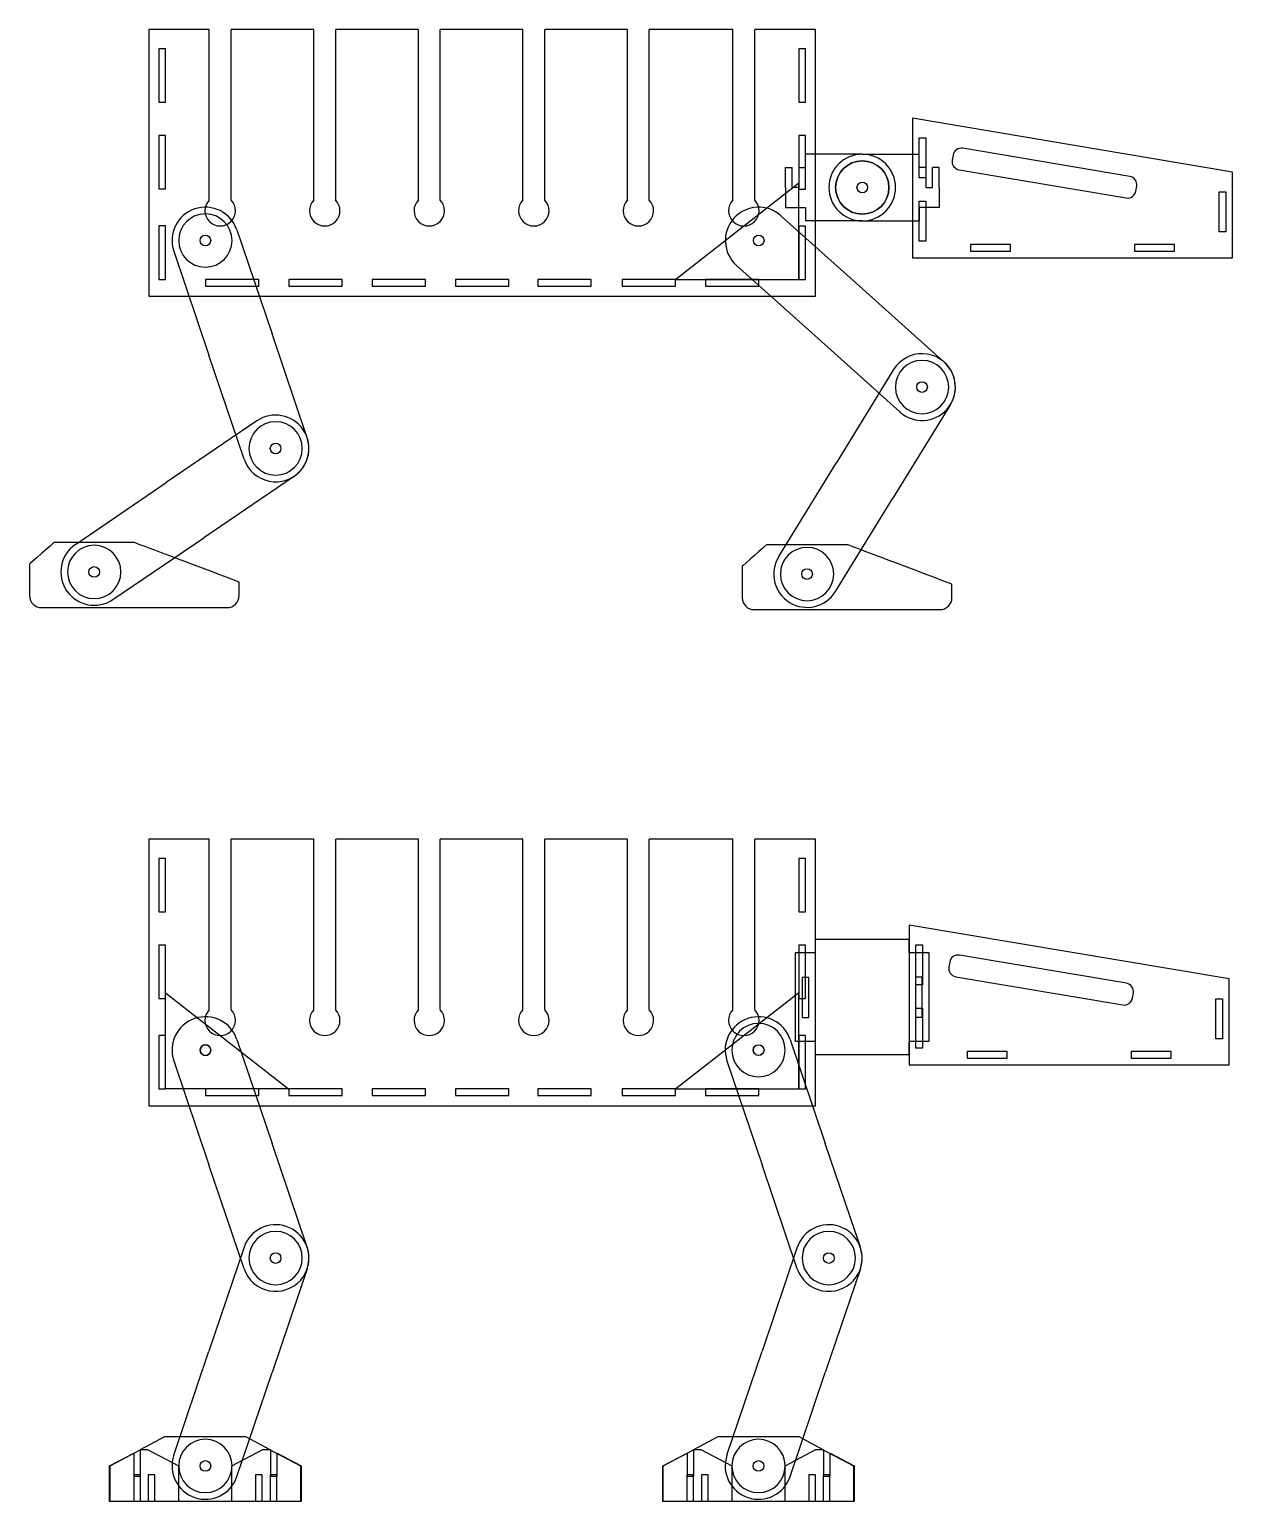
# Model space of a CAD drawing. Header units: centimetres. Extents: x 13 to 277, y -386 to -239.
# Drawn here: x 133.3 to 178.4, y -385.9 to -330.7 of the extents above; entities that cross this region are included whole.
import ezdxf

# ---------------------------------------------------------------- set-up
doc = ezdxf.new("R2010")
doc.units = ezdxf.units.CM
doc.header["$MEASUREMENT"] = 0
doc.layers.add('CAMADA_1', color=7, linetype='Continuous')

msp = doc.modelspace()

# ---------------------------------------------------------------- linework, layer by layer
at = {"color": 3}
msp.add_circle((164.519, -336.635), 0.2, dxfattribs=at)
msp.add_circle((164.519, -336.635), 0.2, dxfattribs=at)
at = {"color": 1}
for centre, start, end in [((133.735, -351.936), 181.0054, 270.3313), ((140.702, -351.936), 269.9352, 359.9997), ((160.467, -352.014), 181.0054, 270.3313), ((167.433, -352.013), 269.9352, 359.9997)]:
    msp.add_arc(centre, 0.448, start, end, dxfattribs=at)
at = {"layer": 'CAMADA_1', "color": 7}
for p, q in [((140.031, -337.107), (140.031, -330.709)), ((140.851, -337.107), (140.851, -330.709)), ((143.951, -337.107), (143.951, -330.709)), ((144.772, -337.107), (144.772, -330.709)), ((147.872, -337.107), (147.872, -330.709)), ((148.692, -337.107), (148.692, -330.709)), ((151.792, -337.107), (151.792, -330.709)), ((152.612, -337.107), (152.612, -330.709)), ((155.713, -337.107), (155.713, -330.709)), ((156.533, -337.107), (156.533, -330.709)), ((159.667, -337.107), (159.667, -330.709)), ((160.487, -337.107), (160.487, -330.709)), ((164.519, -335.385), (162.384, -335.385)), ((164.519, -335.385), (166.655, -335.385)), ((161.884, -336.635), (161.884, -335.885)), ((162.134, -335.885), (162.134, -336.635)), ((166.905, -335.885), (166.905, -336.635)), ((167.155, -336.635), (167.155, -335.885)), ((162.134, -336.635), (161.884, -336.635)), ((166.905, -336.635), (167.155, -336.635)), ((161.469, -337.692), (164.532, -340.439)), ((141.068, -338.222), (142.386, -342.12)), ((164.519, -337.885), (162.384, -337.885)), ((164.519, -337.885), (166.655, -337.885)), ((138.7, -339.023), (140.018, -342.921)), ((159.799, -339.553), (162.862, -342.3)), ((167.595, -343.186), (164.532, -340.439)), ((143.704, -346.017), (142.386, -342.12)), ((165.925, -345.047), (162.862, -342.3)), ((141.336, -346.818), (140.018, -342.921)), ((165.695, -343.462), (163.54, -346.966)), ((167.825, -344.772), (165.669, -348.276)), ((141.817, -345.384), (138.415, -347.7)), ((161.384, -350.471), (163.54, -346.966)), ((135.014, -350.015), (138.415, -347.7)), ((143.223, -347.451), (139.822, -349.766)), ((163.514, -351.781), (165.669, -348.276)), ((136.421, -352.081), (139.822, -349.766)), ((140.031, -367.459), (140.031, -361.061)), ((140.851, -367.459), (140.851, -361.061)), ((143.951, -367.459), (143.951, -361.061)), ((144.772, -367.459), (144.772, -361.061)), ((147.872, -367.459), (147.872, -361.061)), ((148.692, -367.459), (148.692, -361.061)), ((151.792, -367.459), (151.792, -361.061)), ((152.612, -367.459), (152.612, -361.061)), ((155.713, -367.459), (155.713, -361.061)), ((156.533, -367.459), (156.533, -361.061)), ((159.667, -367.459), (159.667, -361.061)), ((160.487, -367.459), (160.487, -361.061)), ((162.509, -366.255), (162.259, -366.255)), ((162.259, -366.255), (162.259, -367.755)), ((162.509, -367.755), (162.509, -366.255)), ((166.759, -366.242), (166.509, -366.242)), ((166.509, -366.242), (166.509, -367.742)), ((166.759, -367.742), (166.759, -366.242)), ((162.259, -367.755), (162.509, -367.755)), ((162.259, -367.755), (162.259, -367.755)), ((166.509, -367.742), (166.759, -367.742)), ((166.509, -367.742), (166.509, -367.742)), ((141.068, -368.574), (142.386, -372.472)), ((161.812, -368.574), (163.13, -372.472)), ((138.7, -369.375), (140.018, -373.273)), ((159.444, -369.375), (160.762, -373.273)), ((143.704, -376.369), (142.386, -372.472)), ((164.448, -376.369), (163.13, -372.472)), ((141.336, -377.17), (140.018, -373.273)), ((162.08, -377.17), (160.762, -373.273)), ((141.336, -376.369), (140.018, -380.267)), ((162.08, -376.369), (160.762, -380.267)), ((143.704, -377.17), (142.386, -381.068)), ((164.448, -377.17), (163.13, -381.068)), ((138.7, -384.164), (140.018, -380.267)), ((159.444, -384.164), (160.762, -380.267)), ((141.068, -384.965), (142.386, -381.068)), ((161.812, -384.965), (163.13, -381.068))]:
    msp.add_line(p, q, dxfattribs=at)
for points in [[(140.031, -330.709), (137.759, -330.709), (137.759, -340.709), (162.759, -340.709), (162.759, -330.709), (160.487, -330.709)], [(143.951, -330.709), (140.851, -330.709)], [(147.872, -330.709), (144.772, -330.709)], [(151.792, -330.709), (148.692, -330.709)], [(155.713, -330.709), (152.612, -330.709)], [(159.667, -330.709), (156.533, -330.709)], [(140.031, -361.061), (137.759, -361.061), (137.759, -371.061), (162.759, -371.061), (162.759, -361.061), (160.487, -361.061)], [(143.951, -361.061), (140.851, -361.061)], [(147.872, -361.061), (144.772, -361.061)], [(151.792, -361.061), (148.692, -361.061)], [(155.713, -361.061), (152.612, -361.061)], [(159.667, -361.061), (156.533, -361.061)]]:
    msp.add_lwpolyline(points, dxfattribs=at)
for points in [[(166.905, -336.274), (166.655, -336.274), (166.655, -334.774), (166.905, -334.774), (166.905, -336.274)], [(166.905, -338.646), (166.655, -338.646), (166.655, -337.146), (166.905, -337.146), (166.905, -338.646)], [(178.155, -338.301), (177.905, -338.301), (177.905, -336.801), (178.155, -336.801), (178.155, -338.301)], [(139.884, -340.328), (141.884, -340.328), (141.884, -340.078), (139.884, -340.078), (139.884, -340.328)], [(143.009, -340.328), (145.009, -340.328), (145.009, -340.078), (143.009, -340.078), (143.009, -340.328)], [(146.134, -340.328), (148.134, -340.328), (148.134, -340.078), (146.134, -340.078), (146.134, -340.328)], [(149.259, -340.328), (151.259, -340.328), (151.259, -340.078), (149.259, -340.078), (149.259, -340.328)], [(152.347, -340.328), (154.347, -340.328), (154.347, -340.078), (152.347, -340.078), (152.347, -340.328)], [(155.509, -340.328), (157.509, -340.328), (157.509, -340.078), (155.509, -340.078), (155.509, -340.328)], [(155.509, -340.328), (157.509, -340.328), (157.509, -340.078), (155.509, -340.078), (155.509, -340.328)], [(158.634, -340.328), (160.634, -340.328), (160.634, -340.078), (158.634, -340.078), (158.634, -340.328)], [(166.78, -366.526), (166.53, -366.526), (166.53, -365.026), (166.78, -365.026), (166.78, -366.526)], [(166.78, -368.898), (166.53, -368.898), (166.53, -367.398), (166.78, -367.398), (166.78, -368.898)], [(178.03, -368.552), (177.78, -368.552), (177.78, -367.052), (178.03, -367.052), (178.03, -368.552)], [(139.884, -370.68), (141.884, -370.68), (141.884, -370.43), (139.884, -370.43), (139.884, -370.68)], [(143.009, -370.68), (145.009, -370.68), (145.009, -370.43), (143.009, -370.43), (143.009, -370.68)], [(146.134, -370.68), (148.134, -370.68), (148.134, -370.43), (146.134, -370.43), (146.134, -370.68)], [(149.259, -370.68), (151.259, -370.68), (151.259, -370.43), (149.259, -370.43), (149.259, -370.68)], [(152.347, -370.68), (154.347, -370.68), (154.347, -370.43), (152.347, -370.43), (152.347, -370.68)], [(155.509, -370.68), (157.509, -370.68), (157.509, -370.43), (155.509, -370.43), (155.509, -370.68)], [(158.634, -370.68), (160.634, -370.68), (160.634, -370.43), (158.634, -370.43), (158.634, -370.68)]]:
    msp.add_lwpolyline(points, close=True, dxfattribs=at)
for centre in [(164.519, -336.635), (164.519, -336.635), (139.884, -338.623), (160.634, -338.623), (166.76, -344.117), (166.76, -344.117), (142.52, -346.418), (142.52, -346.418), (135.717, -351.048), (135.717, -351.048), (162.449, -351.126), (162.449, -351.126), (139.884, -368.975), (160.628, -368.975), (142.52, -376.77), (142.52, -376.77), (163.264, -376.77), (163.264, -376.77), (139.884, -384.565), (160.628, -384.565)]:
    msp.add_circle(centre, 0.2, dxfattribs=at)
for centre, radius, start, end in [((164.519, -336.635), 1.25, 90, 270), ((164.519, -336.635), 1.25, 270, 90), ((140.441, -337.506), 0.572, 135.7961, 44.2039), ((144.361, -337.506), 0.572, 135.7961, 44.2039), ((148.282, -337.506), 0.572, 135.7961, 44.2039), ((152.202, -337.506), 0.572, 135.7961, 44.2039), ((156.123, -337.506), 0.572, 135.7961, 44.2039), ((160.077, -337.506), 0.572, 135.7961, 44.2039), ((139.884, -338.623), 1.25, 18.6829, 198.6829), ((160.634, -338.623), 1.25, 48.1128, 228.1128), ((166.76, -344.117), 1.25, 328.4077, 148.4077), ((166.76, -344.117), 1.25, 228.1128, 48.1128), ((142.52, -346.418), 1.25, 304.2413, 124.2413), ((142.52, -346.418), 1.25, 198.6829, 18.6829), ((135.717, -351.048), 1.25, 124.2413, 304.2413), ((162.449, -351.126), 1.25, 148.4077, 328.4077), ((140.441, -367.858), 0.572, 135.7961, 44.2039), ((144.361, -367.858), 0.572, 135.7961, 44.2039), ((148.282, -367.858), 0.572, 135.7961, 44.2039), ((152.202, -367.858), 0.572, 135.7961, 44.2039), ((156.123, -367.858), 0.572, 135.7961, 44.2039), ((160.077, -367.858), 0.572, 135.7961, 44.2039), ((139.884, -368.975), 1.25, 18.6829, 198.6829), ((160.628, -368.975), 1.25, 18.6829, 198.6829), ((142.52, -376.77), 1.25, 341.3171, 161.3171), ((163.264, -376.77), 1.25, 341.3171, 161.3171), ((142.52, -376.77), 1.25, 198.6829, 18.6829), ((163.264, -376.77), 1.25, 198.6829, 18.6829), ((139.884, -384.565), 1.25, 161.3171, 341.3171), ((160.628, -384.565), 1.25, 161.3171, 341.3171)]:
    msp.add_arc(centre, radius, start, end, dxfattribs=at)
at = {"layer": 'CAMADA_1', "color": 1}
for centre, major_axis in [((164.519, -336.635), (1, 0)), ((160.634, -338.623), (0, 0.2)), ((160.634, -368.975), (0, 0.2)), ((139.884, -384.565), (0, 0.2)), ((160.628, -384.565), (0, 0.2)), ((160.628, -384.565), (0, 0.2))]:
    msp.add_ellipse(centre, major_axis=major_axis, ratio=1, dxfattribs=at)
at = {"layer": 'CAMADA_1', "color": 1, "extrusion": (0, 0, -1)}
for centre, major_axis in [((164.519, -336.635), (-1, 0)), ((139.884, -338.623), (-1, 0)), ((166.76, -344.117), (-1, 0)), ((142.52, -346.418), (-1, 0)), ((135.717, -351.048), (-1, 0)), ((162.449, -351.126), (-1, 0)), ((160.628, -368.975), (-1, 0)), ((139.89, -368.975), (0, 0.2)), ((142.52, -376.77), (-1, 0)), ((163.264, -376.77), (-1, 0)), ((139.884, -384.565), (-1, 0)), ((160.628, -384.565), (-1, 0))]:
    msp.add_ellipse(centre, major_axis=major_axis, ratio=1, dxfattribs=at)
at = {"layer": 'CAMADA_1', "color": 7}
for centre in [(139.884, -338.623), (160.634, -338.623), (139.884, -368.975), (160.634, -368.975)]:
    msp.add_ellipse(centre, major_axis=(0, 0.2), ratio=1, dxfattribs=at)
for points, knots in [([(138.14, -333.434), (138.14, -333.434), (138.14, -331.434), (138.14, -331.434), (138.14, -331.434), (138.14, -331.434), (138.39, -331.434), (138.39, -331.434), (138.39, -331.434), (138.39, -331.434), (138.39, -333.434), (138.39, -333.434), (138.39, -333.434), (138.39, -333.434), (138.14, -333.434), (138.14, -333.434)], [0, 0, 0, 0, 0.2, 0.2, 0.2, 0.2, 0.4, 0.4, 0.4, 0.4, 0.6, 0.6, 0.6, 0.6, 1, 1, 1, 1]), ([(162.134, -333.435), (162.134, -333.435), (162.134, -331.435), (162.134, -331.435), (162.134, -331.435), (162.134, -331.435), (162.384, -331.435), (162.384, -331.435), (162.384, -331.435), (162.384, -331.435), (162.384, -333.435), (162.384, -333.435), (162.384, -333.435), (162.384, -333.435), (162.134, -333.435), (162.134, -333.435)], [0, 0, 0, 0, 0.2, 0.2, 0.2, 0.2, 0.4, 0.4, 0.4, 0.4, 0.6, 0.6, 0.6, 0.6, 1, 1, 1, 1]), ([(166.405, -334.033), (166.405, -334.033), (178.405, -336.057), (178.405, -336.057), (178.405, -336.057), (178.405, -336.057), (178.405, -339.272), (178.405, -339.272), (178.405, -339.272), (178.405, -339.272), (166.405, -339.272), (166.405, -339.272), (166.405, -339.272), (166.405, -339.272), (166.405, -334.033), (166.405, -334.033)], [0, 0, 0, 0, 0.2, 0.2, 0.2, 0.2, 0.4, 0.4, 0.4, 0.4, 0.6, 0.6, 0.6, 0.6, 1, 1, 1, 1]), ([(138.14, -336.69), (138.14, -336.69), (138.14, -334.69), (138.14, -334.69), (138.14, -334.69), (138.14, -334.69), (138.39, -334.69), (138.39, -334.69), (138.39, -334.69), (138.39, -334.69), (138.39, -336.69), (138.39, -336.69), (138.39, -336.69), (138.39, -336.69), (138.14, -336.69), (138.14, -336.69)], [0, 0, 0, 0, 0.2, 0.2, 0.2, 0.2, 0.4, 0.4, 0.4, 0.4, 0.6, 0.6, 0.6, 0.6, 1, 1, 1, 1]), ([(162.134, -336.691), (162.134, -336.691), (162.134, -334.691), (162.134, -334.691), (162.134, -334.691), (162.134, -334.691), (162.384, -334.691), (162.384, -334.691), (162.384, -334.691), (162.384, -334.691), (162.384, -336.691), (162.384, -336.691), (162.384, -336.691), (162.384, -336.691), (162.134, -336.691), (162.134, -336.691)], [0, 0, 0, 0, 0.2, 0.2, 0.2, 0.2, 0.4, 0.4, 0.4, 0.4, 0.6, 0.6, 0.6, 0.6, 1, 1, 1, 1]), ([(162.384, -335.885), (162.384, -335.885), (162.384, -335.885), (162.384, -335.648), (162.384, -335.385)], [0.07692308, 0.07692308, 0.07692308, 0.07692308, 0.07692309, 0.1111587, 0.1111587, 0.1111587, 0.1111587]), ([(166.655, -335.885), (166.655, -335.885), (166.655, -335.885), (166.655, -335.648), (166.655, -335.385)], [0.07692308, 0.07692308, 0.07692308, 0.07692308, 0.07692309, 0.1111587, 0.1111587, 0.1111587, 0.1111587]), ([(168.288, -335.162), (168.288, -335.162), (174.549, -336.22), (174.549, -336.22), (174.549, -336.22), (174.721, -336.249), (174.838, -336.413), (174.809, -336.586), (174.809, -336.586), (174.809, -336.586), (174.778, -336.768), (174.778, -336.768), (174.778, -336.768), (174.749, -336.94), (174.585, -337.057), (174.412, -337.028), (174.412, -337.028), (174.412, -337.028), (168.151, -335.971), (168.151, -335.971), (168.151, -335.971), (167.979, -335.942), (167.862, -335.777), (167.891, -335.605), (167.891, -335.605), (167.891, -335.605), (167.922, -335.423), (167.922, -335.423), (167.922, -335.423), (167.951, -335.25), (168.115, -335.133), (168.288, -335.162)], [0, 0, 0, 0, 0.111111, 0.111111, 0.111111, 0.111111, 0.222222, 0.222222, 0.222222, 0.222222, 0.333333, 0.333333, 0.333333, 0.333333, 0.444444, 0.444444, 0.444444, 0.444444, 0.555556, 0.555556, 0.555556, 0.555556, 0.666667, 0.666667, 0.666667, 0.666667, 0.777778, 0.777778, 0.777778, 0.777778, 1, 1, 1, 1]), ([(162.384, -337.385), (162.384, -337.385), (162.384, -337.385), (162.384, -337.653), (162.384, -337.885)], [0.07692308, 0.07692308, 0.07692308, 0.07692308, 0.07692309, 0.12047301, 0.12047301, 0.12047301, 0.12047301]), ([(166.655, -337.385), (166.655, -337.385), (166.655, -337.385), (166.655, -337.653), (166.655, -337.885)], [0.07692308, 0.07692308, 0.07692308, 0.07692308, 0.07692309, 0.12047301, 0.12047301, 0.12047301, 0.12047301]), ([(138.14, -340.078), (138.14, -340.078), (138.14, -338.078), (138.14, -338.078), (138.14, -338.078), (138.14, -338.078), (138.39, -338.078), (138.39, -338.078), (138.39, -338.078), (138.39, -338.078), (138.39, -340.078), (138.39, -340.078), (138.39, -340.078), (138.39, -340.078), (138.14, -340.078), (138.14, -340.078)], [0, 0, 0, 0, 0.2, 0.2, 0.2, 0.2, 0.4, 0.4, 0.4, 0.4, 0.6, 0.6, 0.6, 0.6, 1, 1, 1, 1]), ([(162.134, -340.079), (162.134, -340.079), (162.134, -338.079), (162.134, -338.079), (162.134, -338.079), (162.134, -338.079), (162.384, -338.079), (162.384, -338.079), (162.384, -338.079), (162.384, -338.079), (162.384, -340.079), (162.384, -340.079), (162.384, -340.079), (162.384, -340.079), (162.134, -340.079), (162.134, -340.079)], [0, 0, 0, 0, 0.2, 0.2, 0.2, 0.2, 0.4, 0.4, 0.4, 0.4, 0.6, 0.6, 0.6, 0.6, 1, 1, 1, 1]), ([(168.579, -339.022), (168.579, -339.022), (168.579, -338.772), (168.579, -338.772), (168.579, -338.772), (168.579, -338.772), (170.079, -338.772), (170.079, -338.772), (170.079, -338.772), (170.079, -338.772), (170.079, -339.022), (170.079, -339.022), (170.079, -339.022), (170.079, -339.022), (168.579, -339.022), (168.579, -339.022)], [0, 0, 0, 0, 0.2, 0.2, 0.2, 0.2, 0.4, 0.4, 0.4, 0.4, 0.6, 0.6, 0.6, 0.6, 1, 1, 1, 1]), ([(174.731, -339.022), (174.731, -339.022), (174.731, -338.772), (174.731, -338.772), (174.731, -338.772), (174.731, -338.772), (176.231, -338.772), (176.231, -338.772), (176.231, -338.772), (176.231, -338.772), (176.231, -339.022), (176.231, -339.022), (176.231, -339.022), (176.231, -339.022), (174.731, -339.022), (174.731, -339.022)], [0, 0, 0, 0, 0.2, 0.2, 0.2, 0.2, 0.4, 0.4, 0.4, 0.4, 0.6, 0.6, 0.6, 0.6, 1, 1, 1, 1]), ([(138.14, -363.786), (138.14, -363.786), (138.14, -361.786), (138.14, -361.786), (138.14, -361.786), (138.14, -361.786), (138.39, -361.786), (138.39, -361.786), (138.39, -361.786), (138.39, -361.786), (138.39, -363.786), (138.39, -363.786), (138.39, -363.786), (138.39, -363.786), (138.14, -363.786), (138.14, -363.786)], [0, 0, 0, 0, 0.2, 0.2, 0.2, 0.2, 0.4, 0.4, 0.4, 0.4, 0.6, 0.6, 0.6, 0.6, 1, 1, 1, 1]), ([(162.134, -363.787), (162.134, -363.787), (162.134, -361.787), (162.134, -361.787), (162.134, -361.787), (162.134, -361.787), (162.384, -361.787), (162.384, -361.787), (162.384, -361.787), (162.384, -361.787), (162.384, -363.787), (162.384, -363.787), (162.384, -363.787), (162.384, -363.787), (162.134, -363.787), (162.134, -363.787)], [0, 0, 0, 0, 0.2, 0.2, 0.2, 0.2, 0.4, 0.4, 0.4, 0.4, 0.6, 0.6, 0.6, 0.6, 1, 1, 1, 1]), ([(162.759, -365.318), (162.759, -365.318), (162.759, -365.318), (162.759, -364.818), (162.759, -364.818)], [0.07692308, 0.07692308, 0.07692308, 0.07692308, 0.07692309, 0.15384615, 0.15384615, 0.15384615, 0.15384615]), ([(162.759, -364.818), (162.759, -364.818), (162.759, -364.818), (166.259, -364.818), (166.259, -364.818)], [0.15384615, 0.15384615, 0.15384615, 0.15384615, 0.15384616, 0.23076923, 0.23076923, 0.23076923, 0.23076923]), ([(166.259, -364.818), (166.259, -364.818), (166.259, -364.818), (166.259, -365.318), (166.259, -365.318)], [0.23076923, 0.23076923, 0.23076923, 0.23076923, 0.23076924, 0.30769231, 0.30769231, 0.30769231, 0.30769231]), ([(166.28, -364.285), (166.28, -364.285), (178.28, -366.309), (178.28, -366.309), (178.28, -366.309), (178.28, -366.309), (178.28, -369.524), (178.28, -369.524), (178.28, -369.524), (178.28, -369.524), (166.28, -369.524), (166.28, -369.524), (166.28, -369.524), (166.28, -369.524), (166.28, -364.285), (166.28, -364.285)], [0, 0, 0, 0, 0.2, 0.2, 0.2, 0.2, 0.4, 0.4, 0.4, 0.4, 0.6, 0.6, 0.6, 0.6, 1, 1, 1, 1]), ([(138.14, -367.042), (138.14, -367.042), (138.14, -365.042), (138.14, -365.042), (138.14, -365.042), (138.14, -365.042), (138.39, -365.042), (138.39, -365.042), (138.39, -365.042), (138.39, -365.042), (138.39, -367.042), (138.39, -367.042), (138.39, -367.042), (138.39, -367.042), (138.14, -367.042), (138.14, -367.042)], [0, 0, 0, 0, 0.2, 0.2, 0.2, 0.2, 0.4, 0.4, 0.4, 0.4, 0.6, 0.6, 0.6, 0.6, 1, 1, 1, 1]), ([(162.009, -368.652), (162.009, -368.652), (162.009, -368.652), (162.009, -365.318), (162.009, -365.318)], [0.8461538, 0.8461538, 0.8461538, 0.8461538, 0.8461539, 1, 1, 1, 1]), ([(162.134, -367.043), (162.134, -367.043), (162.134, -365.043), (162.134, -365.043), (162.134, -365.043), (162.134, -365.043), (162.384, -365.043), (162.384, -365.043), (162.384, -365.043), (162.384, -365.043), (162.384, -367.043), (162.384, -367.043), (162.384, -367.043), (162.384, -367.043), (162.134, -367.043), (162.134, -367.043)], [0, 0, 0, 0, 0.2, 0.2, 0.2, 0.2, 0.4, 0.4, 0.4, 0.4, 0.6, 0.6, 0.6, 0.6, 1, 1, 1, 1]), ([(166.259, -365.318), (166.259, -365.318), (166.259, -365.318), (167.009, -365.318), (167.009, -365.318)], [0.30769231, 0.30769231, 0.30769231, 0.30769231, 0.30769232, 0.38461538, 0.38461538, 0.38461538, 0.38461538]), ([(167.009, -365.318), (167.009, -365.318), (167.009, -365.318), (167.009, -368.652), (167.009, -368.652)], [0.38461538, 0.38461538, 0.38461538, 0.38461538, 0.38461539, 0.46153846, 0.46153846, 0.46153846, 0.46153846]), ([(168.163, -365.414), (168.163, -365.414), (174.424, -366.471), (174.424, -366.471), (174.424, -366.471), (174.596, -366.5), (174.713, -366.665), (174.684, -366.837), (174.684, -366.837), (174.684, -366.837), (174.653, -367.02), (174.653, -367.02), (174.653, -367.02), (174.624, -367.192), (174.46, -367.309), (174.287, -367.28), (174.287, -367.28), (174.287, -367.28), (168.026, -366.223), (168.026, -366.223), (168.026, -366.223), (167.854, -366.194), (167.737, -366.029), (167.766, -365.857), (167.766, -365.857), (167.766, -365.857), (167.797, -365.674), (167.797, -365.674), (167.797, -365.674), (167.826, -365.502), (167.99, -365.385), (168.163, -365.414)], [0, 0, 0, 0, 0.111111, 0.111111, 0.111111, 0.111111, 0.222222, 0.222222, 0.222222, 0.222222, 0.333333, 0.333333, 0.333333, 0.333333, 0.444444, 0.444444, 0.444444, 0.444444, 0.555556, 0.555556, 0.555556, 0.555556, 0.666667, 0.666667, 0.666667, 0.666667, 0.777778, 0.777778, 0.777778, 0.777778, 1, 1, 1, 1]), ([(138.14, -370.43), (138.14, -370.43), (138.14, -368.43), (138.14, -368.43), (138.14, -368.43), (138.14, -368.43), (138.39, -368.43), (138.39, -368.43), (138.39, -368.43), (138.39, -368.43), (138.39, -370.43), (138.39, -370.43), (138.39, -370.43), (138.39, -370.43), (138.14, -370.43), (138.14, -370.43)], [0, 0, 0, 0, 0.2, 0.2, 0.2, 0.2, 0.4, 0.4, 0.4, 0.4, 0.6, 0.6, 0.6, 0.6, 1, 1, 1, 1]), ([(162.759, -368.652), (162.759, -368.652), (162.759, -368.652), (162.009, -368.652), (162.009, -368.652)], [0.76923077, 0.76923077, 0.76923077, 0.76923077, 0.76923078, 0.84615385, 0.84615385, 0.84615385, 0.84615385]), ([(162.134, -370.431), (162.134, -370.431), (162.134, -368.431), (162.134, -368.431), (162.134, -368.431), (162.134, -368.431), (162.384, -368.431), (162.384, -368.431), (162.384, -368.431), (162.384, -368.431), (162.384, -370.431), (162.384, -370.431), (162.384, -370.431), (162.384, -370.431), (162.134, -370.431), (162.134, -370.431)], [0, 0, 0, 0, 0.2, 0.2, 0.2, 0.2, 0.4, 0.4, 0.4, 0.4, 0.6, 0.6, 0.6, 0.6, 1, 1, 1, 1]), ([(162.759, -369.152), (162.759, -369.152), (162.759, -369.152), (162.759, -368.652), (162.759, -368.652)], [0.69230769, 0.69230769, 0.69230769, 0.69230769, 0.6923077, 0.76923077, 0.76923077, 0.76923077, 0.76923077]), ([(167.009, -368.652), (167.009, -368.652), (167.009, -368.652), (166.259, -368.652), (166.259, -368.652)], [0.46153846, 0.46153846, 0.46153846, 0.46153846, 0.46153847, 0.53846154, 0.53846154, 0.53846154, 0.53846154]), ([(166.259, -368.652), (166.259, -368.652), (166.259, -368.652), (166.259, -369.152), (166.259, -369.152)], [0.53846154, 0.53846154, 0.53846154, 0.53846154, 0.53846155, 0.61538462, 0.61538462, 0.61538462, 0.61538462]), ([(166.259, -369.152), (166.259, -369.152), (166.259, -369.152), (162.759, -369.152), (162.759, -369.152)], [0.61538462, 0.61538462, 0.61538462, 0.61538462, 0.61538463, 0.69230769, 0.69230769, 0.69230769, 0.69230769]), ([(168.454, -369.274), (168.454, -369.274), (168.454, -369.024), (168.454, -369.024), (168.454, -369.024), (168.454, -369.024), (169.954, -369.024), (169.954, -369.024), (169.954, -369.024), (169.954, -369.024), (169.954, -369.274), (169.954, -369.274), (169.954, -369.274), (169.954, -369.274), (168.454, -369.274), (168.454, -369.274)], [0, 0, 0, 0, 0.2, 0.2, 0.2, 0.2, 0.4, 0.4, 0.4, 0.4, 0.6, 0.6, 0.6, 0.6, 1, 1, 1, 1]), ([(174.606, -369.274), (174.606, -369.274), (174.606, -369.024), (174.606, -369.024), (174.606, -369.024), (174.606, -369.024), (176.106, -369.024), (176.106, -369.024), (176.106, -369.024), (176.106, -369.024), (176.106, -369.274), (176.106, -369.274), (176.106, -369.274), (176.106, -369.274), (174.606, -369.274), (174.606, -369.274)], [0, 0, 0, 0, 0.2, 0.2, 0.2, 0.2, 0.4, 0.4, 0.4, 0.4, 0.6, 0.6, 0.6, 0.6, 1, 1, 1, 1]), ([(136.313, -385.897), (136.313, -385.897), (137.201, -385.897), (137.201, -385.897), (137.201, -385.897), (137.201, -385.897), (137.201, -384.903), (137.201, -384.903), (137.201, -384.903), (137.201, -384.903), (137.451, -384.903), (137.451, -384.903), (137.451, -384.903), (137.451, -384.903), (137.451, -385.897), (137.451, -385.897), (137.451, -385.897), (137.451, -385.897), (137.741, -385.897), (137.741, -385.897), (137.741, -385.897), (137.741, -385.897), (137.741, -384.903), (137.741, -384.903), (137.741, -384.903), (137.741, -384.903), (137.991, -384.903), (137.991, -384.903), (137.991, -384.903), (137.991, -384.903), (137.991, -385.897), (137.991, -385.897), (137.991, -385.897), (137.991, -385.897), (138.88, -385.897), (138.88, -385.897), (138.88, -385.897), (138.88, -385.897), (138.88, -384.561), (138.88, -384.561), (138.88, -384.561), (138.88, -384.561), (137.721, -383.95), (137.721, -383.95), (137.721, -383.95), (137.721, -383.95), (137.471, -383.95), (137.471, -383.95), (137.471, -383.95), (137.471, -383.95), (136.313, -384.561), (136.313, -384.561), (136.313, -384.561), (136.313, -384.561), (136.313, -385.897), (136.313, -385.897)], [0, 0, 0, 0, 0.066667, 0.066667, 0.066667, 0.066667, 0.133333, 0.133333, 0.133333, 0.133333, 0.2, 0.2, 0.2, 0.2, 0.266667, 0.266667, 0.266667, 0.266667, 0.333333, 0.333333, 0.333333, 0.333333, 0.4, 0.4, 0.4, 0.4, 0.466667, 0.466667, 0.466667, 0.466667, 0.533333, 0.533333, 0.533333, 0.533333, 0.6, 0.6, 0.6, 0.6, 0.666667, 0.666667, 0.666667, 0.666667, 0.733333, 0.733333, 0.733333, 0.733333, 0.8, 0.8, 0.8, 0.8, 0.866667, 0.866667, 0.866667, 0.866667, 1, 1, 1, 1]), ([(140.88, -385.897), (140.88, -385.897), (141.769, -385.897), (141.769, -385.897), (141.769, -385.897), (141.769, -385.897), (141.769, -384.903), (141.769, -384.903), (141.769, -384.903), (141.769, -384.903), (142.019, -384.903), (142.019, -384.903), (142.019, -384.903), (142.019, -384.903), (142.019, -385.897), (142.019, -385.897), (142.019, -385.897), (142.019, -385.897), (142.309, -385.897), (142.309, -385.897), (142.309, -385.897), (142.309, -385.897), (142.309, -384.903), (142.309, -384.903), (142.309, -384.903), (142.309, -384.903), (142.559, -384.903), (142.559, -384.903), (142.559, -384.903), (142.559, -384.903), (142.559, -385.897), (142.559, -385.897), (142.559, -385.897), (142.559, -385.897), (143.447, -385.897), (143.447, -385.897), (143.447, -385.897), (143.447, -385.897), (143.447, -384.561), (143.447, -384.561), (143.447, -384.561), (143.447, -384.561), (142.288, -383.95), (142.288, -383.95), (142.288, -383.95), (142.288, -383.95), (142.038, -383.95), (142.038, -383.95), (142.038, -383.95), (142.038, -383.95), (140.88, -384.561), (140.88, -384.561), (140.88, -384.561), (140.88, -384.561), (140.88, -385.897), (140.88, -385.897)], [0, 0, 0, 0, 0.066667, 0.066667, 0.066667, 0.066667, 0.133333, 0.133333, 0.133333, 0.133333, 0.2, 0.2, 0.2, 0.2, 0.266667, 0.266667, 0.266667, 0.266667, 0.333333, 0.333333, 0.333333, 0.333333, 0.4, 0.4, 0.4, 0.4, 0.466667, 0.466667, 0.466667, 0.466667, 0.533333, 0.533333, 0.533333, 0.533333, 0.6, 0.6, 0.6, 0.6, 0.666667, 0.666667, 0.666667, 0.666667, 0.733333, 0.733333, 0.733333, 0.733333, 0.8, 0.8, 0.8, 0.8, 0.866667, 0.866667, 0.866667, 0.866667, 1, 1, 1, 1]), ([(157.057, -385.897), (157.057, -385.897), (157.946, -385.897), (157.946, -385.897), (157.946, -385.897), (157.946, -385.897), (157.946, -384.903), (157.946, -384.903), (157.946, -384.903), (157.946, -384.903), (158.196, -384.903), (158.196, -384.903), (158.196, -384.903), (158.196, -384.903), (158.196, -385.897), (158.196, -385.897), (158.196, -385.897), (158.196, -385.897), (158.486, -385.897), (158.486, -385.897), (158.486, -385.897), (158.486, -385.897), (158.486, -384.903), (158.486, -384.903), (158.486, -384.903), (158.486, -384.903), (158.736, -384.903), (158.736, -384.903), (158.736, -384.903), (158.736, -384.903), (158.736, -385.897), (158.736, -385.897), (158.736, -385.897), (158.736, -385.897), (159.624, -385.897), (159.624, -385.897), (159.624, -385.897), (159.624, -385.897), (159.624, -384.561), (159.624, -384.561), (159.624, -384.561), (159.624, -384.561), (158.466, -383.95), (158.466, -383.95), (158.466, -383.95), (158.466, -383.95), (158.216, -383.95), (158.216, -383.95), (158.216, -383.95), (158.216, -383.95), (157.057, -384.561), (157.057, -384.561), (157.057, -384.561), (157.057, -384.561), (157.057, -385.897), (157.057, -385.897)], [0, 0, 0, 0, 0.066667, 0.066667, 0.066667, 0.066667, 0.133333, 0.133333, 0.133333, 0.133333, 0.2, 0.2, 0.2, 0.2, 0.266667, 0.266667, 0.266667, 0.266667, 0.333333, 0.333333, 0.333333, 0.333333, 0.4, 0.4, 0.4, 0.4, 0.466667, 0.466667, 0.466667, 0.466667, 0.533333, 0.533333, 0.533333, 0.533333, 0.6, 0.6, 0.6, 0.6, 0.666667, 0.666667, 0.666667, 0.666667, 0.733333, 0.733333, 0.733333, 0.733333, 0.8, 0.8, 0.8, 0.8, 0.866667, 0.866667, 0.866667, 0.866667, 1, 1, 1, 1]), ([(161.624, -385.897), (161.624, -385.897), (162.513, -385.897), (162.513, -385.897), (162.513, -385.897), (162.513, -385.897), (162.513, -384.903), (162.513, -384.903), (162.513, -384.903), (162.513, -384.903), (162.763, -384.903), (162.763, -384.903), (162.763, -384.903), (162.763, -384.903), (162.763, -385.897), (162.763, -385.897), (162.763, -385.897), (162.763, -385.897), (163.053, -385.897), (163.053, -385.897), (163.053, -385.897), (163.053, -385.897), (163.053, -384.903), (163.053, -384.903), (163.053, -384.903), (163.053, -384.903), (163.303, -384.903), (163.303, -384.903), (163.303, -384.903), (163.303, -384.903), (163.303, -385.897), (163.303, -385.897), (163.303, -385.897), (163.303, -385.897), (164.191, -385.897), (164.191, -385.897), (164.191, -385.897), (164.191, -385.897), (164.191, -384.561), (164.191, -384.561), (164.191, -384.561), (164.191, -384.561), (163.033, -383.95), (163.033, -383.95), (163.033, -383.95), (163.033, -383.95), (162.783, -383.95), (162.783, -383.95), (162.783, -383.95), (162.783, -383.95), (161.624, -384.561), (161.624, -384.561), (161.624, -384.561), (161.624, -384.561), (161.624, -385.897), (161.624, -385.897)], [0, 0, 0, 0, 0.066667, 0.066667, 0.066667, 0.066667, 0.133333, 0.133333, 0.133333, 0.133333, 0.2, 0.2, 0.2, 0.2, 0.266667, 0.266667, 0.266667, 0.266667, 0.333333, 0.333333, 0.333333, 0.333333, 0.4, 0.4, 0.4, 0.4, 0.466667, 0.466667, 0.466667, 0.466667, 0.533333, 0.533333, 0.533333, 0.533333, 0.6, 0.6, 0.6, 0.6, 0.666667, 0.666667, 0.666667, 0.666667, 0.733333, 0.733333, 0.733333, 0.733333, 0.8, 0.8, 0.8, 0.8, 0.866667, 0.866667, 0.866667, 0.866667, 1, 1, 1, 1])]:
    msp.add_open_spline(points, degree=3, knots=knots, dxfattribs=at)
for points in [[(161.634, -335.885), (161.634, -335.885), (161.746, -335.885), (161.884, -335.885)], [(161.634, -336.635), (161.634, -336.2), (161.634, -335.885), (161.634, -335.885)], [(162.134, -335.885), (162.272, -335.885), (162.384, -335.885), (162.384, -335.885)], [(166.905, -335.885), (166.767, -335.885), (166.655, -335.885), (166.655, -335.885)], [(167.405, -335.885), (167.405, -335.885), (167.293, -335.885), (167.155, -335.885)], [(167.405, -336.635), (167.405, -336.2), (167.405, -335.885), (167.405, -335.885)], [(161.634, -336.635), (161.634, -337.071), (161.634, -337.385), (161.634, -337.385)], [(167.405, -336.635), (167.405, -337.071), (167.405, -337.385), (167.405, -337.385)], [(161.634, -337.385), (161.634, -337.385), (162.384, -337.385), (162.384, -337.385)], [(167.405, -337.385), (167.405, -337.385), (166.655, -337.385), (166.655, -337.385)], [(162.009, -365.318), (162.009, -365.318), (162.759, -365.318), (162.759, -365.318)]]:
    msp.add_open_spline(points, degree=3, dxfattribs=at)
at = {"layer": 'CAMADA_1', "color": 1}
for points, knots in [([(162.134, -340.078), (162.134, -340.078), (157.526, -340.078), (157.526, -340.078), (157.526, -340.078), (157.526, -340.078), (162.134, -336.473), (162.134, -336.473), (162.134, -336.473), (162.134, -336.473), (162.134, -340.078), (162.134, -340.078)], [0, 0, 0, 0, 0.25, 0.25, 0.25, 0.25, 0.5, 0.5, 0.5, 0.5, 1, 1, 1, 1]), ([(134.203, -349.95), (134.203, -349.95), (134.203, -349.95), (133.288, -350.759), (133.288, -350.759)], [0.53333333, 0.53333333, 0.53333333, 0.53333333, 0.53333334, 0.6, 0.6, 0.6, 0.6]), ([(137.226, -349.948), (137.226, -349.948), (137.226, -349.948), (134.203, -349.95), (134.203, -349.95)], [0.46666667, 0.46666667, 0.46666667, 0.46666667, 0.46666668, 0.53333333, 0.53333333, 0.53333333, 0.53333333]), ([(160.934, -350.028), (160.934, -350.028), (160.934, -350.028), (160.019, -350.837), (160.019, -350.837)], [0.53333333, 0.53333333, 0.53333333, 0.53333333, 0.53333334, 0.6, 0.6, 0.6, 0.6]), ([(163.957, -350.026), (163.957, -350.026), (163.957, -350.026), (160.934, -350.028), (160.934, -350.028)], [0.46666667, 0.46666667, 0.46666667, 0.46666667, 0.46666668, 0.53333333, 0.53333333, 0.53333333, 0.53333333]), ([(133.288, -350.759), (133.288, -350.759), (133.288, -350.759), (133.288, -351.303), (133.288, -351.944)], [0.86666667, 0.86666667, 0.86666667, 0.86666667, 0.86666668, 0.93628407, 0.93628407, 0.93628407, 0.93628407]), ([(160.019, -350.837), (160.019, -350.837), (160.019, -350.837), (160.019, -351.381), (160.019, -352.022)], [0.86666667, 0.86666667, 0.86666667, 0.86666667, 0.86666668, 0.93628407, 0.93628407, 0.93628407, 0.93628407]), ([(138.39, -370.43), (138.39, -370.43), (142.998, -370.43), (142.998, -370.43), (142.998, -370.43), (142.998, -370.43), (138.39, -366.825), (138.39, -366.825), (138.39, -366.825), (138.39, -366.825), (138.39, -370.43), (138.39, -370.43)], [0, 0, 0, 0, 0.25, 0.25, 0.25, 0.25, 0.5, 0.5, 0.5, 0.5, 1, 1, 1, 1]), ([(162.134, -370.43), (162.134, -370.43), (157.526, -370.43), (157.526, -370.43), (157.526, -370.43), (157.526, -370.43), (162.134, -366.825), (162.134, -366.825), (162.134, -366.825), (162.134, -366.825), (162.134, -370.43), (162.134, -370.43)], [0, 0, 0, 0, 0.25, 0.25, 0.25, 0.25, 0.5, 0.5, 0.5, 0.5, 1, 1, 1, 1]), ([(136.291, -385.901), (136.291, -385.901), (143.477, -385.901), (143.477, -385.901), (143.477, -385.901), (143.477, -385.901), (143.477, -384.565), (143.477, -384.565), (143.477, -384.565), (143.477, -384.565), (142.572, -384.088), (142.572, -384.088), (142.572, -384.088), (142.572, -384.088), (142.572, -384.947), (142.572, -384.947), (142.572, -384.947), (142.572, -384.947), (142.322, -384.947), (142.322, -384.947), (142.322, -384.947), (142.322, -384.947), (142.322, -383.956), (142.322, -383.956), (142.322, -383.956), (142.322, -383.956), (141.392, -383.465), (141.392, -383.465), (141.392, -383.465), (141.392, -383.465), (138.369, -383.467), (138.369, -383.467), (138.369, -383.467), (138.369, -383.467), (137.454, -383.95), (137.454, -383.95), (137.454, -383.95), (137.454, -383.95), (137.454, -384.946), (137.454, -384.946), (137.454, -384.946), (137.454, -384.946), (137.204, -384.946), (137.204, -384.946), (137.204, -384.946), (137.204, -384.946), (137.204, -384.082), (137.204, -384.082), (137.204, -384.082), (137.204, -384.082), (136.291, -384.565), (136.291, -384.565), (136.291, -384.565), (136.291, -384.565), (136.291, -385.901), (136.291, -385.901)], [0, 0, 0, 0, 0.066667, 0.066667, 0.066667, 0.066667, 0.133333, 0.133333, 0.133333, 0.133333, 0.2, 0.2, 0.2, 0.2, 0.266667, 0.266667, 0.266667, 0.266667, 0.333333, 0.333333, 0.333333, 0.333333, 0.4, 0.4, 0.4, 0.4, 0.466667, 0.466667, 0.466667, 0.466667, 0.533333, 0.533333, 0.533333, 0.533333, 0.6, 0.6, 0.6, 0.6, 0.666667, 0.666667, 0.666667, 0.666667, 0.733333, 0.733333, 0.733333, 0.733333, 0.8, 0.8, 0.8, 0.8, 0.866667, 0.866667, 0.866667, 0.866667, 1, 1, 1, 1]), ([(157.036, -385.901), (157.036, -385.901), (164.221, -385.901), (164.221, -385.901), (164.221, -385.901), (164.221, -385.901), (164.221, -384.565), (164.221, -384.565), (164.221, -384.565), (164.221, -384.565), (163.317, -384.088), (163.317, -384.088), (163.317, -384.088), (163.317, -384.088), (163.317, -384.947), (163.317, -384.947), (163.317, -384.947), (163.317, -384.947), (163.067, -384.947), (163.067, -384.947), (163.067, -384.947), (163.067, -384.947), (163.067, -383.956), (163.067, -383.956), (163.067, -383.956), (163.067, -383.956), (162.136, -383.465), (162.136, -383.465), (162.136, -383.465), (162.136, -383.465), (159.114, -383.467), (159.114, -383.467), (159.114, -383.467), (159.114, -383.467), (158.198, -383.95), (158.198, -383.95), (158.198, -383.95), (158.198, -383.95), (158.198, -384.946), (158.198, -384.946), (158.198, -384.946), (158.198, -384.946), (157.948, -384.946), (157.948, -384.946), (157.948, -384.946), (157.948, -384.946), (157.948, -384.082), (157.948, -384.082), (157.948, -384.082), (157.948, -384.082), (157.036, -384.565), (157.036, -384.565), (157.036, -384.565), (157.036, -384.565), (157.036, -385.901), (157.036, -385.901)], [0, 0, 0, 0, 0.066667, 0.066667, 0.066667, 0.066667, 0.133333, 0.133333, 0.133333, 0.133333, 0.2, 0.2, 0.2, 0.2, 0.266667, 0.266667, 0.266667, 0.266667, 0.333333, 0.333333, 0.333333, 0.333333, 0.4, 0.4, 0.4, 0.4, 0.466667, 0.466667, 0.466667, 0.466667, 0.533333, 0.533333, 0.533333, 0.533333, 0.6, 0.6, 0.6, 0.6, 0.666667, 0.666667, 0.666667, 0.666667, 0.733333, 0.733333, 0.733333, 0.733333, 0.8, 0.8, 0.8, 0.8, 0.866667, 0.866667, 0.866667, 0.866667, 1, 1, 1, 1])]:
    msp.add_open_spline(points, degree=3, knots=knots, dxfattribs=at)
for points in [[(141.15, -351.427), (139.34, -350.745), (137.226, -349.948), (137.226, -349.948)], [(167.882, -351.505), (166.071, -350.823), (163.957, -350.026), (163.957, -350.026)], [(141.15, -351.936), (141.15, -351.755), (141.15, -351.567), (141.15, -351.427)], [(167.882, -352.013), (167.882, -351.833), (167.882, -351.645), (167.882, -351.505)], [(133.738, -352.384), (135.155, -352.384), (138.163, -352.384), (140.701, -352.384)], [(160.47, -352.462), (161.886, -352.462), (164.895, -352.462), (167.433, -352.462)]]:
    msp.add_open_spline(points, degree=3, dxfattribs=at)

doc.saveas('drawing.dxf')
